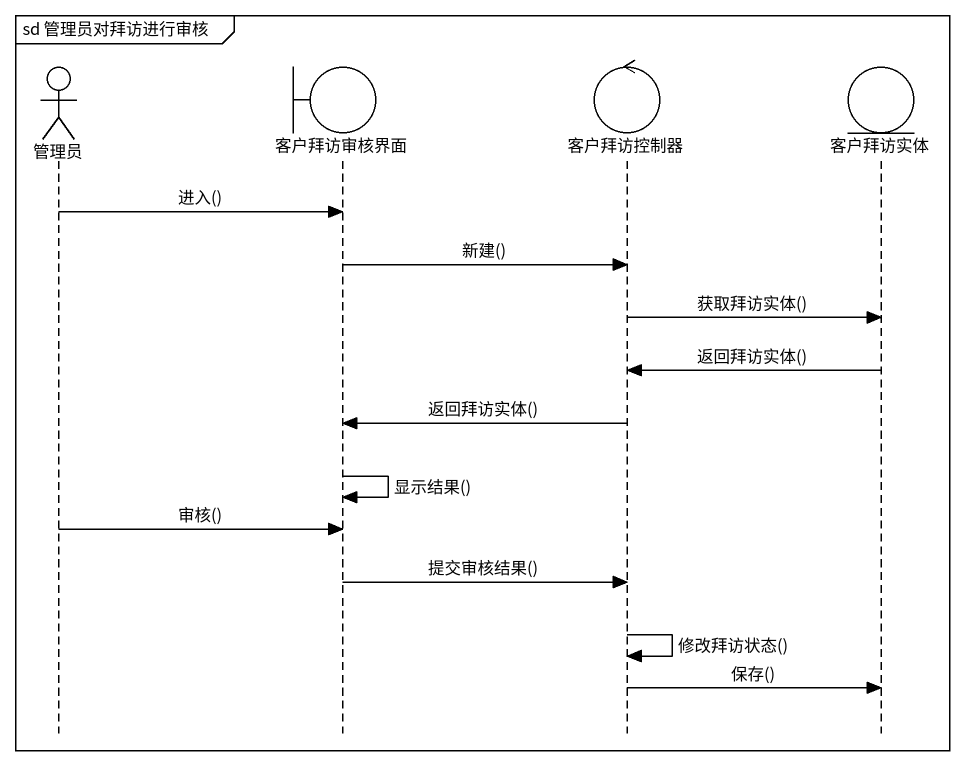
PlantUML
@startuml
mainframe sd 管理员对拜访进行审核
hide footbox
actor 管理员
boundary 客户拜访审核界面
control 客户拜访控制器
entity 客户拜访实体

管理员 -> 客户拜访审核界面 : 进入()
客户拜访审核界面 -> 客户拜访控制器 : 新建()
客户拜访控制器 -> 客户拜访实体 : 获取拜访实体()
客户拜访实体 -> 客户拜访控制器 : 返回拜访实体()
客户拜访控制器 -> 客户拜访审核界面 : 返回拜访实体()
客户拜访审核界面 -> 客户拜访审核界面 : 显示结果()
管理员 -> 客户拜访审核界面 : 审核()
客户拜访审核界面 -> 客户拜访控制器 : 提交审核结果()
客户拜访控制器 -> 客户拜访控制器 : 修改拜访状态()
客户拜访控制器 -> 客户拜访实体 : 保存()
@enduml
